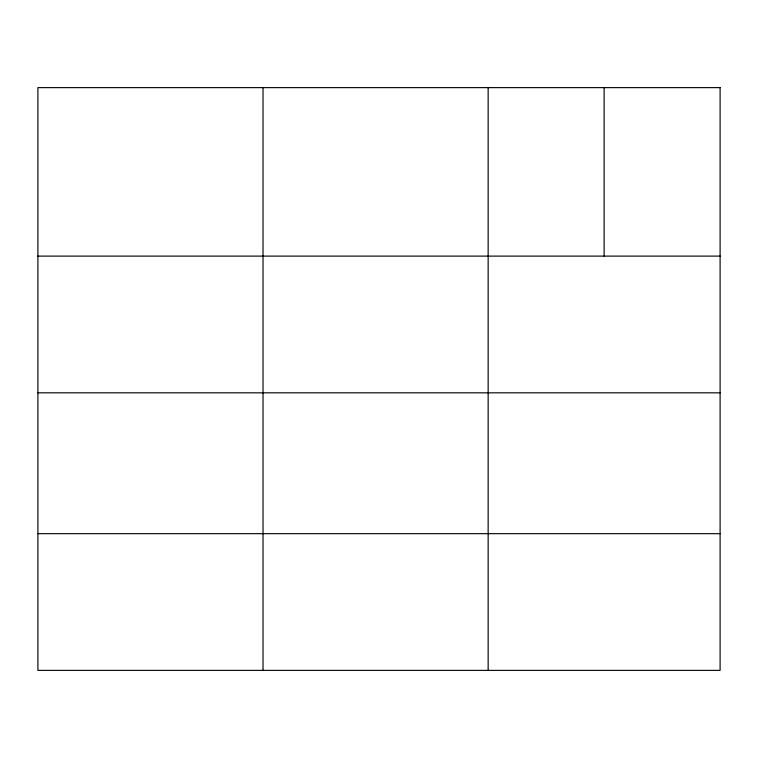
<?xml version="1.0" encoding="UTF-8"?>
<svg xmlns="http://www.w3.org/2000/svg" width="758" height="758" viewBox="0 0 758 758"><rect width="100%" height="100%" fill="white"/><g stroke="black" fill="none" stroke-linecap="round" stroke-linejoin="round"><path stroke-width="1.14" d="M37.9 256.109L720.1 256.109M37.9 392.824L720.1 392.824M37.9 533.67L720.1 533.67M604.126 87.625L604.126 256.109M488.152 87.625L488.152 670.375M263.026 87.625L263.026 670.375M720.1 87.625L37.9 87.625L37.9 670.375L720.1 670.375L720.1 87.625"/></g></svg>
